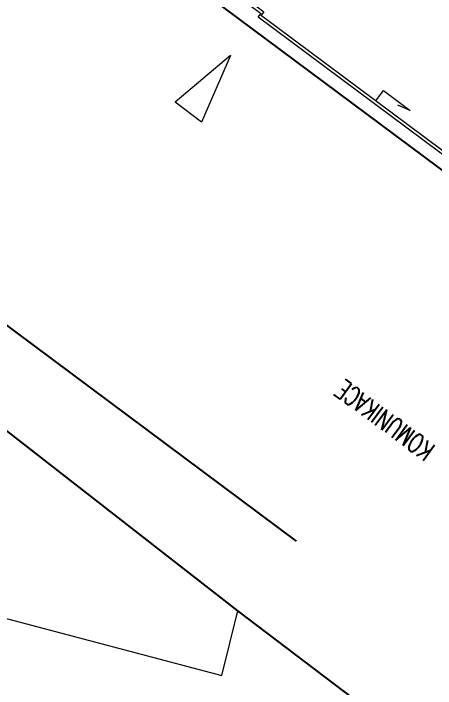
# Model space of a CAD drawing. Header units: metres. Extents: x -45 to 1930, y -347 to 488.
# Drawn here: x 97.53 to 106.31, y -333.41 to -319.37 of the extents above; entities that cross this region are included whole.
import ezdxf

# ---------------------------------------------------------------- set-up
doc = ezdxf.new("R2010")
doc.units = ezdxf.units.M
for name, color, linetype in [('01_PODKLAD_HRANICE_1', 70, 'Continuous'), ('01_SLABE', 7, 'Continuous'), ('popis', 6, 'Continuous'), ('SRAFY', 3, 'Continuous'), ('SRAFY-TERÉN', 252, 'Continuous')]:
    doc.layers.add(name, color=color, linetype=linetype)
doc.layers.add('OBVODY BUDOV', color=7, linetype='Continuous', lineweight=0)
doc.styles.add('ROMANS', font='romans.shx', dxfattribs={"width": 0.7})

msp = doc.modelspace()

# ---------------------------------------------------------------- linework, layer by layer
at = {"layer": '01_PODKLAD_HRANICE_1'}
for p, q in [((98.068449, -316.393811), (108.191183, -323.935524)), ((102.198033, -331.799359), (93.550896, -325.068109)), ((109.271319, -337.1568), (102.198033, -331.799359))]:
    msp.add_line(p, q, dxfattribs=at)
at = {"layer": '01_SLABE'}
msp.add_line((92.861196, -322.490913), (103.4114, -330.351104), dxfattribs=at)
at = {"layer": 'OBVODY BUDOV', "color": 2, "linetype": 'Continuous', "lineweight": 0}
for p, q in [((92.261769, -330.604448), (101.860097, -333.140473)), ((101.860097, -333.140473), (102.198033, -331.799359))]:
    msp.add_line(p, q, dxfattribs=at)
at = {"layer": 'SRAFY', "linetype": 'Continuous', "lineweight": 0}
for p, q in [((102.046359, -320.25039), (100.888128, -321.221194)), ((102.046359, -320.25039), (101.437477, -321.633582)), ((101.437477, -321.633582), (100.888128, -321.221194))]:
    msp.add_line(p, q, dxfattribs=at)
at = {"layer": 'SRAFY-TERÉN', "linetype": 'Continuous', "lineweight": 0}
for p, q in [((105.068273, -321.188496), (105.227685, -320.974582)), ((105.227685, -320.974582), (105.784107, -321.389236)), ((105.784107, -321.389236), (105.528646, -321.278914))]:
    msp.add_line(p, q, dxfattribs=at)
for points in [[(97.929526, -315.75587), (102.740554, -319.341118), (102.698726, -319.397247), (97.887698, -315.811999)], [(102.662759, -319.395872), (107.473788, -322.98112), (107.43196, -323.037249), (102.620931, -319.452001)]]:
    msp.add_lwpolyline(points, close=True, dxfattribs=at)

# ---------------------------------------------------------------- texts
at = {"layer": 'popis', "linetype": 'Continuous', "lineweight": 0, "insert": (106.089491, -328.697419), "char_height": 0.4, "width": 5.62199356, "attachment_point": 1, "rotation": 143.5501938, "style": 'ROMANS'}
msp.add_mtext('KOMUNIKACE', dxfattribs=at)

doc.saveas('drawing.dxf')
